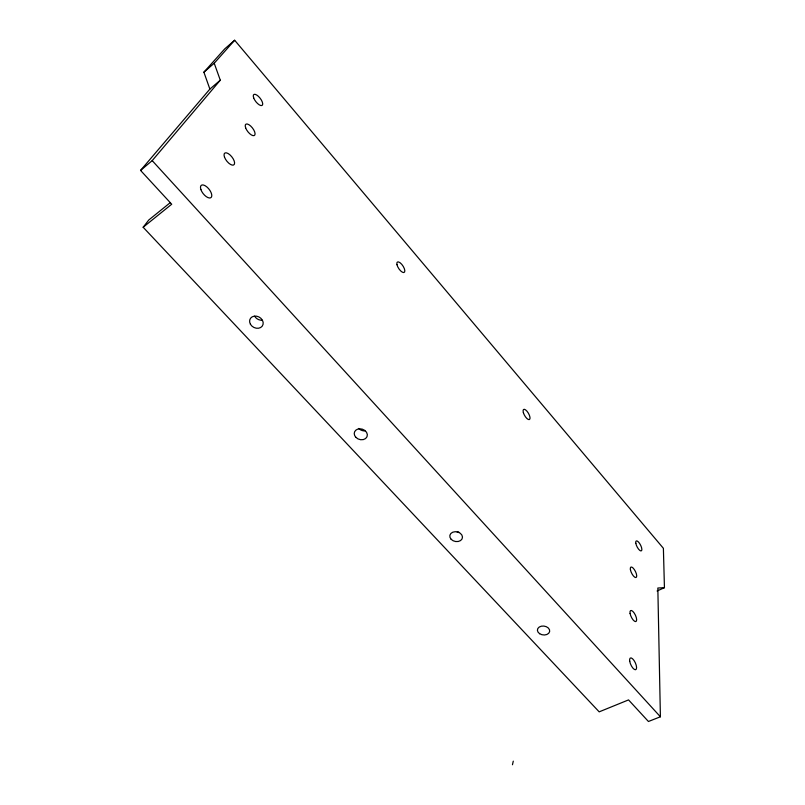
<?xml version="1.0" encoding="UTF-8"?>
<svg xmlns="http://www.w3.org/2000/svg" width="805" height="805" viewBox="0 0 805 805"><rect width="100%" height="100%" fill="white"/><g stroke="black" fill="none" stroke-linecap="round" stroke-linejoin="round"><path stroke-width="1.21" d="M512.463 764.75L513.278 761.148M143.159 227.252L171.717 204.229L140.563 170.419L209.874 89.093L203.896 72.188L224.716 48.904L234.657 40.25L663.39 548.306L664.437 587.68L657.836 588.022L660.402 716.782L648.438 721.491L628.544 699.907L599.182 711.851L143.159 227.252L148.754 220.017L170.237 202.659M140.563 170.419L152.205 160.628L220.288 80.188L214.221 63.233L234.657 40.25M203.896 72.188L214.221 63.233M209.874 89.093L220.288 80.188M657.081 591.001L664.437 587.68M152.205 160.628L660.402 716.782M262.138 320.219A6.983 5.786 28.3 0 1 254.662 316.204M458.82 532.095A6.339 4.87 11.5 0 1 457.19 531.974M364.886 430.896A6.611 5.323 18.1 0 1 358.768 428.451M396.966 264.694A6.219 2.485 56.4 0 0 403.708 272.563A6.219 2.485 56.4 0 0 401.786 264.372A6.219 2.485 56.4 0 0 396.966 264.694M253.686 97.908A6.843 2.737 52.1 0 0 261.846 105.525A6.843 2.737 52.1 0 0 258.455 96.389A6.843 2.737 52.1 0 0 253.686 97.908M523.361 412.603A5.826 2.214 60.2 0 0 529.338 419.576A5.826 2.214 60.2 0 0 526.983 411.214A5.826 2.214 60.2 0 0 523.361 412.603M635.819 543.345A5.585 1.952 62.9 0 0 640.981 550.952A5.585 1.952 62.9 0 0 639.573 543.395A5.585 1.952 62.9 0 0 635.819 543.345M630.416 569.698A5.806 2.083 63.4 0 0 635.769 577.557A5.806 2.083 63.4 0 0 634.34 569.578A5.806 2.083 63.4 0 0 630.416 569.698M630.084 613.45A6.108 2.264 64.3 0 0 635.668 621.601A6.108 2.264 64.3 0 0 634.179 613.008A6.108 2.264 64.3 0 0 630.084 613.45M629.721 661.277A6.44 2.455 65.3 0 0 635.568 669.74A6.44 2.455 65.3 0 0 634.008 660.462A6.44 2.455 65.3 0 0 629.721 661.277M245.646 127.854A7.074 2.958 52.1 0 0 254.149 135.592A7.074 2.958 52.1 0 0 250.647 126.013A7.074 2.958 52.1 0 0 245.646 127.854M224.474 157.056A7.436 3.29 51.8 0 0 233.561 165.035A7.436 3.29 51.8 0 0 229.938 154.852A7.436 3.29 51.8 0 0 224.474 157.056M200.898 189.588A7.839 3.683 51.5 0 0 210.628 197.819A7.839 3.683 51.5 0 0 206.885 186.951A7.839 3.683 51.5 0 0 200.898 189.588M451.122 539.269A6.41 4.89 11.6 0 0 462.02 539.008A6.41 4.89 11.6 0 0 455.258 531.702A6.41 4.89 11.6 0 0 451.122 539.269M355.81 437.286A6.682 5.353 18.1 0 0 366.989 436.783A6.682 5.353 18.1 0 0 359.604 428.803A6.682 5.353 18.1 0 0 355.81 437.286M250.415 324.214A7.064 5.816 28.1 0 0 262.199 326.186A7.064 5.816 28.1 0 0 256.584 316.184A7.064 5.816 28.1 0 0 250.415 324.214M539.632 633.706A6.188 4.458 7.8 0 0 549.624 631.633A6.188 4.458 7.8 0 0 541.383 626.179A6.188 4.458 7.8 0 0 539.632 633.706"/></g></svg>
